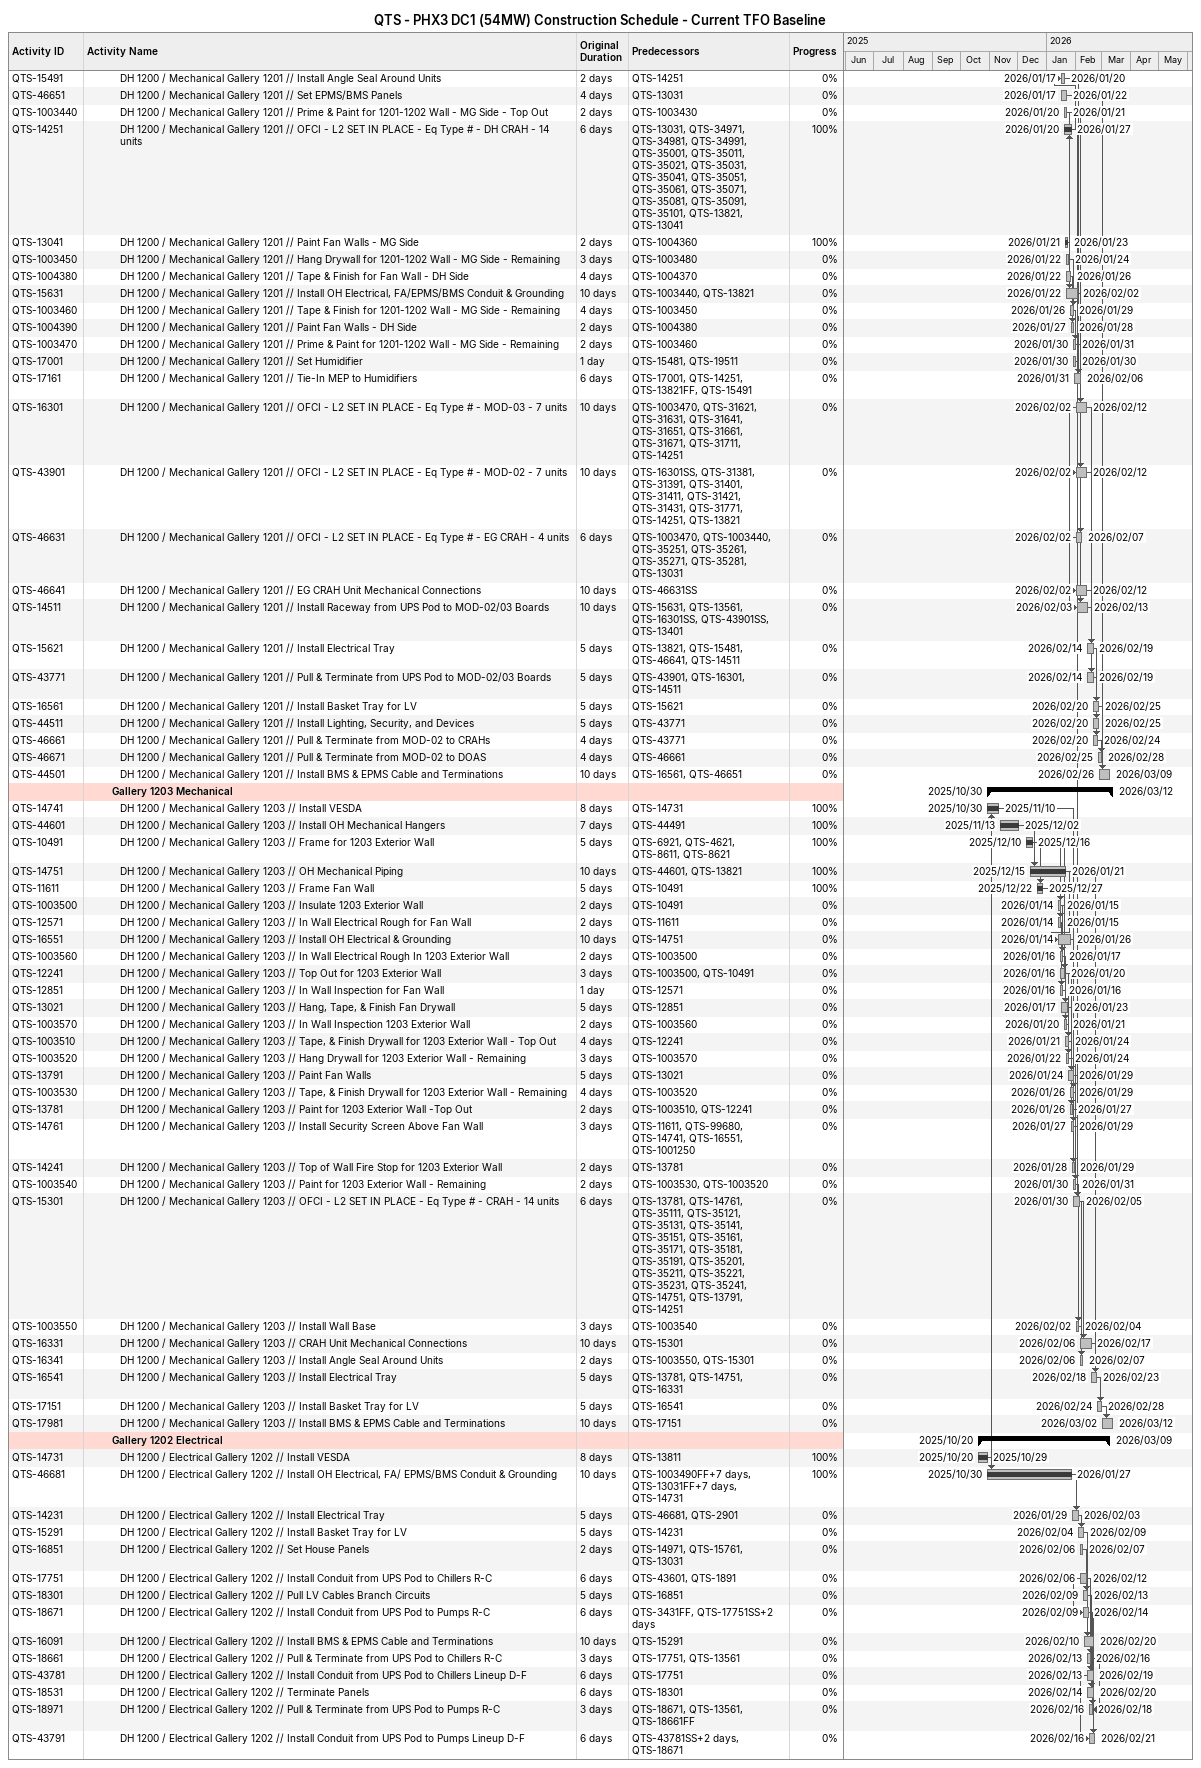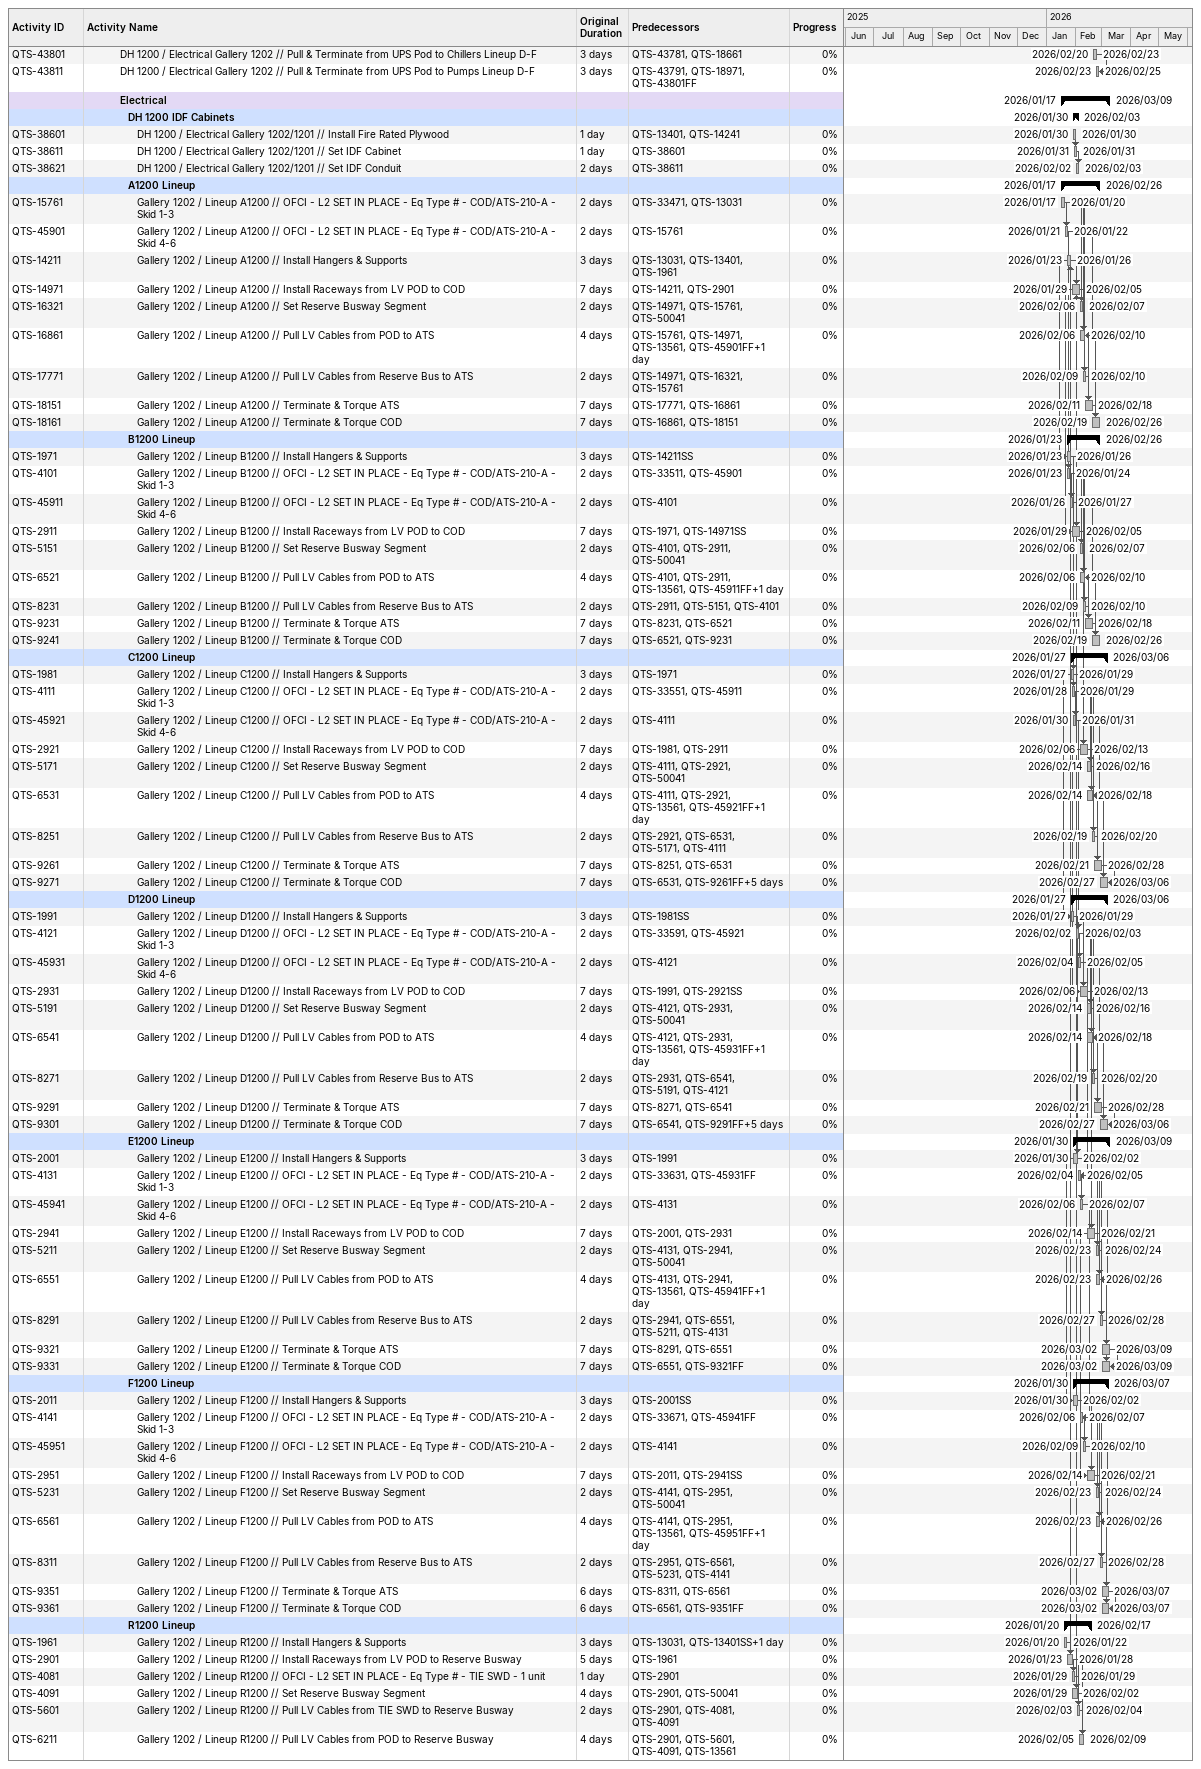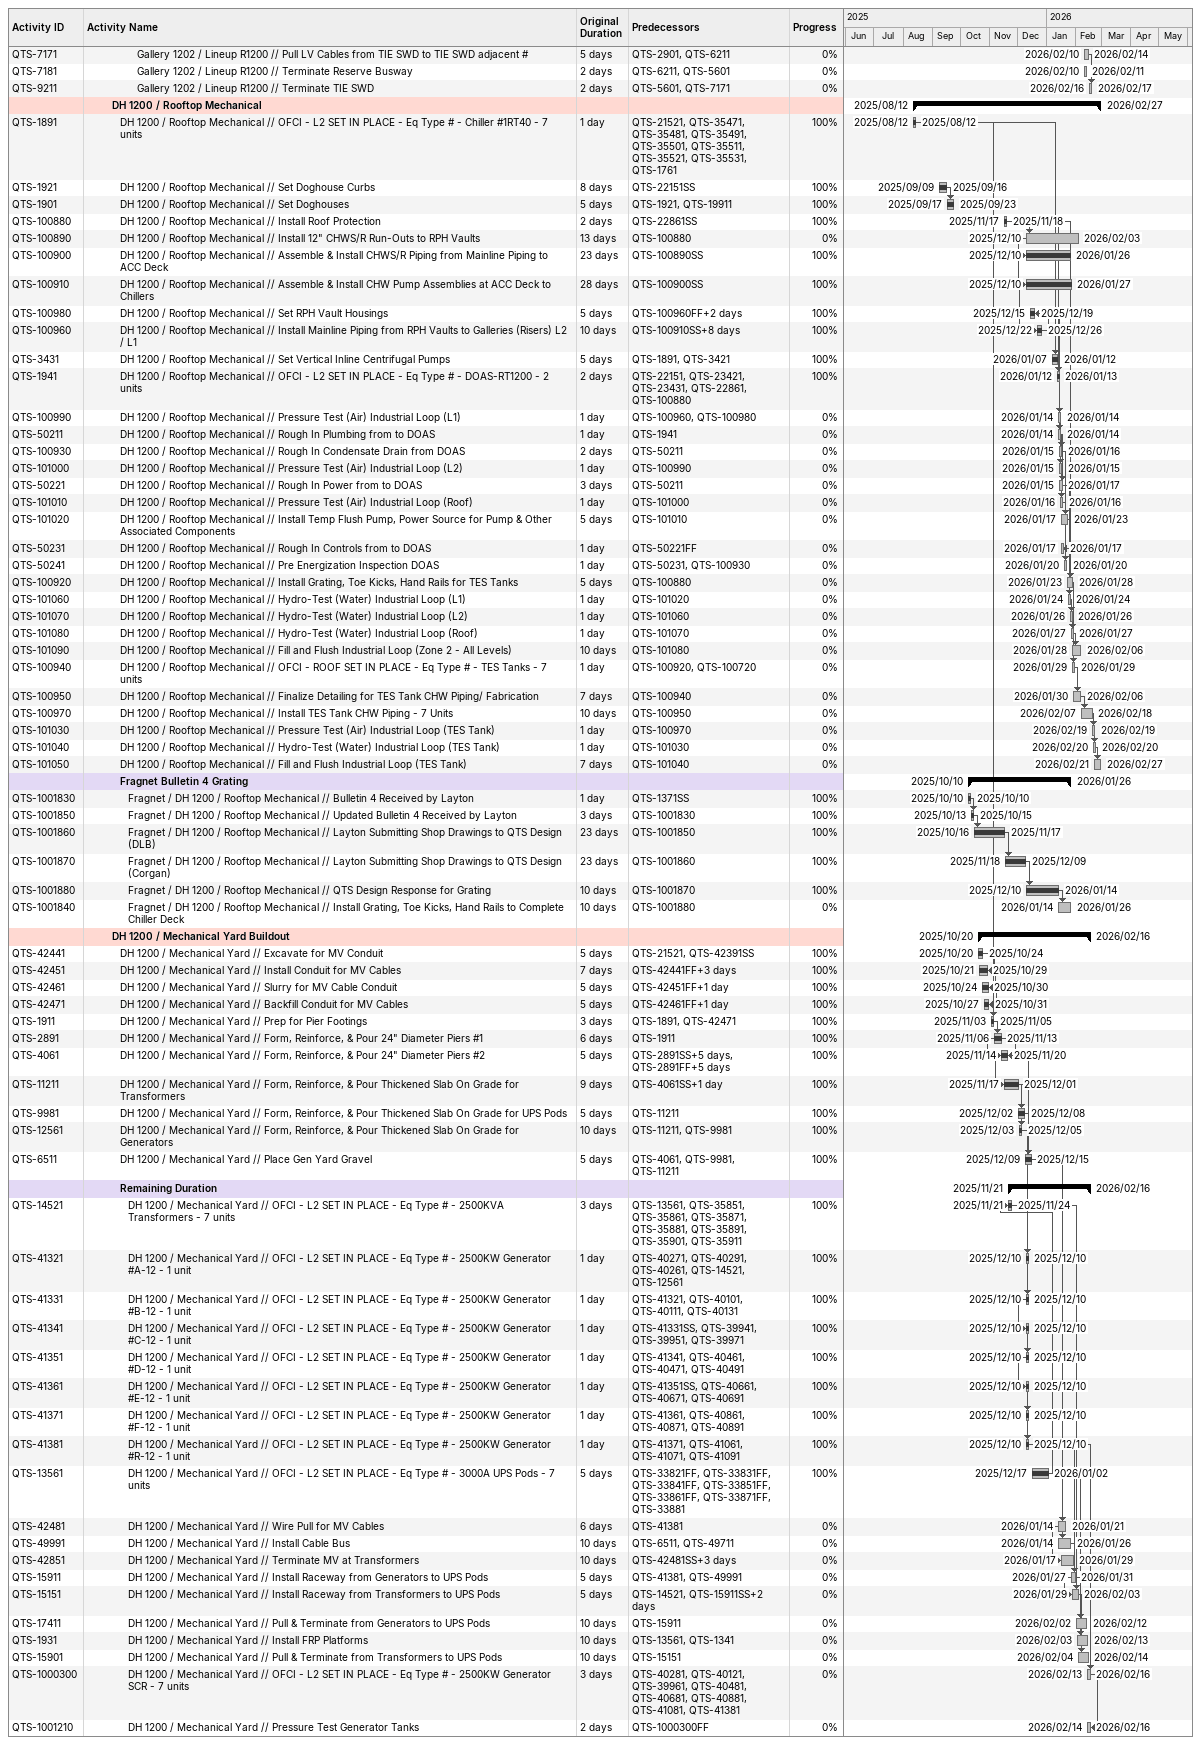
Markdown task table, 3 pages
QTS - PHX3 DC1 (54MW) Construction Schedule - Current TFO Baseline

| ID | Level | Task | Original duration | Start | Finish | Predecessors | % complete |
|---|---|---|---|---|---|---|---|
| QTS-15491 | 5 | DH 1200 / Mechanical Gallery 1201 // Install Angle Seal Around Units | 2d | 2026-01-17 | 2026-01-20 | QTS-14251 | 0 |
| QTS-46651 | 5 | DH 1200 / Mechanical Gallery 1201 // Set EPMS/BMS Panels | 4d | 2026-01-17 | 2026-01-22 | QTS-13031 | 0 |
| QTS-1003440 | 5 | DH 1200 / Mechanical Gallery 1201 // Prime & Paint for 1201-1202 Wall - MG Side - Top Out | 2d | 2026-01-20 | 2026-01-21 | QTS-1003430 | 0 |
| QTS-14251 | 5 | DH 1200 / Mechanical Gallery 1201 // OFCI - L2 SET IN PLACE - Eq Type # - DH CRAH - 14 units | 6d | 2026-01-20 | 2026-01-27 | QTS-13031, QTS-34971, QTS-34981, QTS-34991, QTS-35001, QTS-35011, QTS-35021, QTS-35031, QTS-35041, QTS-35051, QTS-35061, QTS-35071, QTS-35081, QTS-35091, QTS-35101, QTS-13821, QTS-13041 | 100 |
| QTS-13041 | 5 | DH 1200 / Mechanical Gallery 1201 // Paint Fan Walls - MG Side | 2d | 2026-01-21 | 2026-01-23 | QTS-1004360 | 100 |
| QTS-1003450 | 5 | DH 1200 / Mechanical Gallery 1201 // Hang Drywall for 1201-1202 Wall - MG Side - Remaining | 3d | 2026-01-22 | 2026-01-24 | QTS-1003480 | 0 |
| QTS-1004380 | 5 | DH 1200 / Mechanical Gallery 1201 // Tape & Finish for Fan Wall - DH Side | 4d | 2026-01-22 | 2026-01-26 | QTS-1004370 | 0 |
| QTS-15631 | 5 | DH 1200 / Mechanical Gallery 1201 // Install OH Electrical, FA/EPMS/BMS Conduit & Grounding | 10d | 2026-01-22 | 2026-02-02 | QTS-1003440, QTS-13821 | 0 |
| QTS-1003460 | 5 | DH 1200 / Mechanical Gallery 1201 // Tape & Finish for 1201-1202 Wall - MG Side - Remaining | 4d | 2026-01-26 | 2026-01-29 | QTS-1003450 | 0 |
| QTS-1004390 | 5 | DH 1200 / Mechanical Gallery 1201 // Paint Fan Walls - DH Side | 2d | 2026-01-27 | 2026-01-28 | QTS-1004380 | 0 |
| QTS-1003470 | 5 | DH 1200 / Mechanical Gallery 1201 // Prime & Paint for 1201-1202 Wall - MG Side - Remaining | 2d | 2026-01-30 | 2026-01-31 | QTS-1003460 | 0 |
| QTS-17001 | 5 | DH 1200 / Mechanical Gallery 1201 // Set Humidifier | 1d | 2026-01-30 | 2026-01-30 | QTS-15481, QTS-19511 | 0 |
| QTS-17161 | 5 | DH 1200 / Mechanical Gallery 1201 // Tie-In MEP to Humidifiers | 6d | 2026-01-31 | 2026-02-06 | QTS-17001, QTS-14251, QTS-13821FF, QTS-15491 | 0 |
| QTS-16301 | 5 | DH 1200 / Mechanical Gallery 1201 // OFCI - L2 SET IN PLACE - Eq Type # - MOD-03 - 7 units | 10d | 2026-02-02 | 2026-02-12 | QTS-1003470, QTS-31621, QTS-31631, QTS-31641, QTS-31651, QTS-31661, QTS-31671, QTS-31711, QTS-14251 | 0 |
| QTS-43901 | 5 | DH 1200 / Mechanical Gallery 1201 // OFCI - L2 SET IN PLACE - Eq Type # - MOD-02 - 7 units | 10d | 2026-02-02 | 2026-02-12 | QTS-16301SS, QTS-31381, QTS-31391, QTS-31401, QTS-31411, QTS-31421, QTS-31431, QTS-31771, QTS-14251, QTS-13821 | 0 |
| QTS-46631 | 5 | DH 1200 / Mechanical Gallery 1201 // OFCI - L2 SET IN PLACE - Eq Type # - EG CRAH - 4 units | 6d | 2026-02-02 | 2026-02-07 | QTS-1003470, QTS-1003440, QTS-35251, QTS-35261, QTS-35271, QTS-35281, QTS-13031 | 0 |
| QTS-46641 | 5 | DH 1200 / Mechanical Gallery 1201 // EG CRAH Unit Mechanical Connections | 10d | 2026-02-02 | 2026-02-12 | QTS-46631SS | 0 |
| QTS-14511 | 5 | DH 1200 / Mechanical Gallery 1201 // Install Raceway from UPS Pod to MOD-02/03 Boards | 10d | 2026-02-03 | 2026-02-13 | QTS-15631, QTS-13561, QTS-16301SS, QTS-43901SS, QTS-13401 | 0 |
| QTS-15621 | 5 | DH 1200 / Mechanical Gallery 1201 // Install Electrical Tray | 5d | 2026-02-14 | 2026-02-19 | QTS-13821, QTS-15481, QTS-46641, QTS-14511 | 0 |
| QTS-43771 | 5 | DH 1200 / Mechanical Gallery 1201 // Pull & Terminate from UPS Pod to MOD-02/03 Boards | 5d | 2026-02-14 | 2026-02-19 | QTS-43901, QTS-16301, QTS-14511 | 0 |
| QTS-16561 | 5 | DH 1200 / Mechanical Gallery 1201 // Install Basket Tray for LV | 5d | 2026-02-20 | 2026-02-25 | QTS-15621 | 0 |
| QTS-44511 | 5 | DH 1200 / Mechanical Gallery 1201 // Install Lighting, Security, and Devices | 5d | 2026-02-20 | 2026-02-25 | QTS-43771 | 0 |
| QTS-46661 | 5 | DH 1200 / Mechanical Gallery 1201 // Pull & Terminate from MOD-02 to CRAHs | 4d | 2026-02-20 | 2026-02-24 | QTS-43771 | 0 |
| QTS-46671 | 5 | DH 1200 / Mechanical Gallery 1201 // Pull & Terminate from MOD-02 to DOAS | 4d | 2026-02-25 | 2026-02-28 | QTS-46661 | 0 |
| QTS-44501 | 5 | DH 1200 / Mechanical Gallery 1201 // Install BMS & EPMS Cable and Terminations | 10d | 2026-02-26 | 2026-03-09 | QTS-16561, QTS-46651 | 0 |
|  | 4 | **Gallery 1203 Mechanical** |  | 2025-10-30 | 2026-03-12 |  |  |
| QTS-14741 | 5 | DH 1200 / Mechanical Gallery 1203 // Install VESDA | 8d | 2025-10-30 | 2025-11-10 | QTS-14731 | 100 |
| QTS-44601 | 5 | DH 1200 / Mechanical Gallery 1203 // Install OH Mechanical Hangers | 7d | 2025-11-13 | 2025-12-02 | QTS-44491 | 100 |
| QTS-10491 | 5 | DH 1200 / Mechanical Gallery 1203 // Frame for 1203 Exterior Wall | 5d | 2025-12-10 | 2025-12-16 | QTS-6921, QTS-4621, QTS-8611, QTS-8621 | 100 |
| QTS-14751 | 5 | DH 1200 / Mechanical Gallery 1203 // OH Mechanical Piping | 10d | 2025-12-15 | 2026-01-21 | QTS-44601, QTS-13821 | 100 |
| QTS-11611 | 5 | DH 1200 / Mechanical Gallery 1203 // Frame Fan Wall | 5d | 2025-12-22 | 2025-12-27 | QTS-10491 | 100 |
| QTS-1003500 | 5 | DH 1200 / Mechanical Gallery 1203 // Insulate 1203 Exterior Wall | 2d | 2026-01-14 | 2026-01-15 | QTS-10491 | 0 |
| QTS-12571 | 5 | DH 1200 / Mechanical Gallery 1203 // In Wall Electrical Rough for Fan Wall | 2d | 2026-01-14 | 2026-01-15 | QTS-11611 | 0 |
| QTS-16551 | 5 | DH 1200 / Mechanical Gallery 1203 // Install OH Electrical & Grounding | 10d | 2026-01-14 | 2026-01-26 | QTS-14751 | 0 |
| QTS-1003560 | 5 | DH 1200 / Mechanical Gallery 1203 // In Wall Electrical Rough In 1203 Exterior Wall | 2d | 2026-01-16 | 2026-01-17 | QTS-1003500 | 0 |
| QTS-12241 | 5 | DH 1200 / Mechanical Gallery 1203 // Top Out for 1203 Exterior Wall | 3d | 2026-01-16 | 2026-01-20 | QTS-1003500, QTS-10491 | 0 |
| QTS-12851 | 5 | DH 1200 / Mechanical Gallery 1203 // In Wall Inspection for Fan Wall | 1d | 2026-01-16 | 2026-01-16 | QTS-12571 | 0 |
| QTS-13021 | 5 | DH 1200 / Mechanical Gallery 1203 // Hang, Tape, & Finish Fan Drywall | 5d | 2026-01-17 | 2026-01-23 | QTS-12851 | 0 |
| QTS-1003570 | 5 | DH 1200 / Mechanical Gallery 1203 // In Wall Inspection 1203 Exterior Wall | 2d | 2026-01-20 | 2026-01-21 | QTS-1003560 | 0 |
| QTS-1003510 | 5 | DH 1200 / Mechanical Gallery 1203 // Tape, & Finish Drywall for 1203 Exterior Wall - Top Out | 4d | 2026-01-21 | 2026-01-24 | QTS-12241 | 0 |
| QTS-1003520 | 5 | DH 1200 / Mechanical Gallery 1203 // Hang Drywall for 1203 Exterior Wall - Remaining | 3d | 2026-01-22 | 2026-01-24 | QTS-1003570 | 0 |
| QTS-13791 | 5 | DH 1200 / Mechanical Gallery 1203 // Paint Fan Walls | 5d | 2026-01-24 | 2026-01-29 | QTS-13021 | 0 |
| QTS-1003530 | 5 | DH 1200 / Mechanical Gallery 1203 // Tape, & Finish Drywall for 1203 Exterior Wall - Remaining | 4d | 2026-01-26 | 2026-01-29 | QTS-1003520 | 0 |
| QTS-13781 | 5 | DH 1200 / Mechanical Gallery 1203 // Paint for 1203 Exterior Wall -Top Out | 2d | 2026-01-26 | 2026-01-27 | QTS-1003510, QTS-12241 | 0 |
| QTS-14761 | 5 | DH 1200 / Mechanical Gallery 1203 // Install Security Screen Above Fan Wall | 3d | 2026-01-27 | 2026-01-29 | QTS-11611, QTS-99680, QTS-14741, QTS-16551, QTS-1001250 | 0 |
| QTS-14241 | 5 | DH 1200 / Mechanical Gallery 1203 // Top of Wall Fire Stop for 1203 Exterior Wall | 2d | 2026-01-28 | 2026-01-29 | QTS-13781 | 0 |
| QTS-1003540 | 5 | DH 1200 / Mechanical Gallery 1203 // Paint for 1203 Exterior Wall - Remaining | 2d | 2026-01-30 | 2026-01-31 | QTS-1003530, QTS-1003520 | 0 |
| QTS-15301 | 5 | DH 1200 / Mechanical Gallery 1203 // OFCI - L2 SET IN PLACE - Eq Type # - CRAH - 14 units | 6d | 2026-01-30 | 2026-02-05 | QTS-13781, QTS-14761, QTS-35111, QTS-35121, QTS-35131, QTS-35141, QTS-35151, QTS-35161, QTS-35171, QTS-35181, QTS-35191, QTS-35201, QTS-35211, QTS-35221, QTS-35231, QTS-35241, QTS-14751, QTS-13791, QTS-14251 | 0 |
| QTS-1003550 | 5 | DH 1200 / Mechanical Gallery 1203 // Install Wall Base | 3d | 2026-02-02 | 2026-02-04 | QTS-1003540 | 0 |
| QTS-16331 | 5 | DH 1200 / Mechanical Gallery 1203 // CRAH Unit Mechanical Connections | 10d | 2026-02-06 | 2026-02-17 | QTS-15301 | 0 |
| QTS-16341 | 5 | DH 1200 / Mechanical Gallery 1203 // Install Angle Seal Around Units | 2d | 2026-02-06 | 2026-02-07 | QTS-1003550, QTS-15301 | 0 |
| QTS-16541 | 5 | DH 1200 / Mechanical Gallery 1203 // Install Electrical Tray | 5d | 2026-02-18 | 2026-02-23 | QTS-13781, QTS-14751, QTS-16331 | 0 |
| QTS-17151 | 5 | DH 1200 / Mechanical Gallery 1203 // Install Basket Tray for LV | 5d | 2026-02-24 | 2026-02-28 | QTS-16541 | 0 |
| QTS-17981 | 5 | DH 1200 / Mechanical Gallery 1203 // Install BMS & EPMS Cable and Terminations | 10d | 2026-03-02 | 2026-03-12 | QTS-17151 | 0 |
|  | 4 | **Gallery 1202 Electrical** |  | 2025-10-20 | 2026-03-09 |  |  |
| QTS-14731 | 5 | DH 1200 / Electrical Gallery 1202 // Install VESDA | 8d | 2025-10-20 | 2025-10-29 | QTS-13811 | 100 |
| QTS-46681 | 5 | DH 1200 / Electrical Gallery 1202 // Install OH Electrical, FA/ EPMS/BMS Conduit & Grounding | 10d | 2025-10-30 | 2026-01-27 | QTS-1003490FF+7d, QTS-13031FF+7d, QTS-14731 | 100 |
| QTS-14231 | 5 | DH 1200 / Electrical Gallery 1202 // Install Electrical Tray | 5d | 2026-01-29 | 2026-02-03 | QTS-46681, QTS-2901 | 0 |
| QTS-15291 | 5 | DH 1200 / Electrical Gallery 1202 // Install Basket Tray for LV | 5d | 2026-02-04 | 2026-02-09 | QTS-14231 | 0 |
| QTS-16851 | 5 | DH 1200 / Electrical Gallery 1202 // Set House Panels | 2d | 2026-02-06 | 2026-02-07 | QTS-14971, QTS-15761, QTS-13031 | 0 |
| QTS-17751 | 5 | DH 1200 / Electrical Gallery 1202 // Install Conduit from UPS Pod to Chillers R-C | 6d | 2026-02-06 | 2026-02-12 | QTS-43601, QTS-1891 | 0 |
| QTS-18301 | 5 | DH 1200 / Electrical Gallery 1202 // Pull LV Cables Branch Circuits | 5d | 2026-02-09 | 2026-02-13 | QTS-16851 | 0 |
| QTS-18671 | 5 | DH 1200 / Electrical Gallery 1202 // Install Conduit from UPS Pod to Pumps R-C | 6d | 2026-02-09 | 2026-02-14 | QTS-3431FF, QTS-17751SS+2d | 0 |
| QTS-16091 | 5 | DH 1200 / Electrical Gallery 1202 // Install BMS & EPMS Cable and Terminations | 10d | 2026-02-10 | 2026-02-20 | QTS-15291 | 0 |
| QTS-18661 | 5 | DH 1200 / Electrical Gallery 1202 // Pull & Terminate from UPS Pod to Chillers R-C | 3d | 2026-02-13 | 2026-02-16 | QTS-17751, QTS-13561 | 0 |
| QTS-43781 | 5 | DH 1200 / Electrical Gallery 1202 // Install Conduit from UPS Pod to Chillers Lineup D-F | 6d | 2026-02-13 | 2026-02-19 | QTS-17751 | 0 |
| QTS-18531 | 5 | DH 1200 / Electrical Gallery 1202 // Terminate Panels | 6d | 2026-02-14 | 2026-02-20 | QTS-18301 | 0 |
| QTS-18971 | 5 | DH 1200 / Electrical Gallery 1202 // Pull & Terminate from UPS Pod to Pumps R-C | 3d | 2026-02-16 | 2026-02-18 | QTS-18671, QTS-13561, QTS-18661FF | 0 |
| QTS-43791 | 5 | DH 1200 / Electrical Gallery 1202 // Install Conduit from UPS Pod to Pumps Lineup D-F | 6d | 2026-02-16 | 2026-02-21 | QTS-43781SS+2d, QTS-18671 | 0 |
| QTS-43801 | 5 | DH 1200 / Electrical Gallery 1202 // Pull & Terminate from UPS Pod to Chillers Lineup D-F | 3d | 2026-02-20 | 2026-02-23 | QTS-43781, QTS-18661 | 0 |
| QTS-43811 | 5 | DH 1200 / Electrical Gallery 1202 // Pull & Terminate from UPS Pod to Pumps Lineup D-F | 3d | 2026-02-23 | 2026-02-25 | QTS-43791, QTS-18971, QTS-43801FF | 0 |
|  | 5 | **Electrical** |  | 2026-01-17 | 2026-03-09 |  |  |
|  | 6 | **DH 1200 IDF Cabinets** |  | 2026-01-30 | 2026-02-03 |  |  |
| QTS-38601 | 7 | DH 1200 / Electrical Gallery 1202/1201 // Install Fire Rated Plywood | 1d | 2026-01-30 | 2026-01-30 | QTS-13401, QTS-14241 | 0 |
| QTS-38611 | 7 | DH 1200 / Electrical Gallery 1202/1201 // Set IDF Cabinet | 1d | 2026-01-31 | 2026-01-31 | QTS-38601 | 0 |
| QTS-38621 | 7 | DH 1200 / Electrical Gallery 1202/1201 // Set IDF Conduit | 2d | 2026-02-02 | 2026-02-03 | QTS-38611 | 0 |
|  | 6 | **A1200 Lineup** |  | 2026-01-17 | 2026-02-26 |  |  |
| QTS-15761 | 7 | Gallery 1202 / Lineup A1200 // OFCI - L2 SET IN PLACE - Eq Type # - COD/ATS-210-A - Skid 1-3 | 2d | 2026-01-17 | 2026-01-20 | QTS-33471, QTS-13031 | 0 |
| QTS-45901 | 7 | Gallery 1202 / Lineup A1200 // OFCI - L2 SET IN PLACE - Eq Type # - COD/ATS-210-A - Skid 4-6 | 2d | 2026-01-21 | 2026-01-22 | QTS-15761 | 0 |
| QTS-14211 | 7 | Gallery 1202 / Lineup A1200 // Install Hangers & Supports | 3d | 2026-01-23 | 2026-01-26 | QTS-13031, QTS-13401, QTS-1961 | 0 |
| QTS-14971 | 7 | Gallery 1202 / Lineup A1200 // Install Raceways from LV POD to COD | 7d | 2026-01-29 | 2026-02-05 | QTS-14211, QTS-2901 | 0 |
| QTS-16321 | 7 | Gallery 1202 / Lineup A1200 // Set Reserve Busway Segment | 2d | 2026-02-06 | 2026-02-07 | QTS-14971, QTS-15761, QTS-50041 | 0 |
| QTS-16861 | 7 | Gallery 1202 / Lineup A1200 // Pull LV Cables from POD to ATS | 4d | 2026-02-06 | 2026-02-10 | QTS-15761, QTS-14971, QTS-13561, QTS-45901FF+1d | 0 |
| QTS-17771 | 7 | Gallery 1202 / Lineup A1200 // Pull LV Cables from Reserve Bus to ATS | 2d | 2026-02-09 | 2026-02-10 | QTS-14971, QTS-16321, QTS-15761 | 0 |
| QTS-18151 | 7 | Gallery 1202 / Lineup A1200 // Terminate & Torque ATS | 7d | 2026-02-11 | 2026-02-18 | QTS-17771, QTS-16861 | 0 |
| QTS-18161 | 7 | Gallery 1202 / Lineup A1200 // Terminate & Torque COD | 7d | 2026-02-19 | 2026-02-26 | QTS-16861, QTS-18151 | 0 |
|  | 6 | **B1200 Lineup** |  | 2026-01-23 | 2026-02-26 |  |  |
| QTS-1971 | 7 | Gallery 1202 / Lineup B1200 // Install Hangers & Supports | 3d | 2026-01-23 | 2026-01-26 | QTS-14211SS | 0 |
| QTS-4101 | 7 | Gallery 1202 / Lineup B1200 // OFCI - L2 SET IN PLACE - Eq Type # - COD/ATS-210-A - Skid 1-3 | 2d | 2026-01-23 | 2026-01-24 | QTS-33511, QTS-45901 | 0 |
| QTS-45911 | 7 | Gallery 1202 / Lineup B1200 // OFCI - L2 SET IN PLACE - Eq Type # - COD/ATS-210-A - Skid 4-6 | 2d | 2026-01-26 | 2026-01-27 | QTS-4101 | 0 |
| QTS-2911 | 7 | Gallery 1202 / Lineup B1200 // Install Raceways from LV POD to COD | 7d | 2026-01-29 | 2026-02-05 | QTS-1971, QTS-14971SS | 0 |
| QTS-5151 | 7 | Gallery 1202 / Lineup B1200 // Set Reserve Busway Segment | 2d | 2026-02-06 | 2026-02-07 | QTS-4101, QTS-2911, QTS-50041 | 0 |
| QTS-6521 | 7 | Gallery 1202 / Lineup B1200 // Pull LV Cables from POD to ATS | 4d | 2026-02-06 | 2026-02-10 | QTS-4101, QTS-2911, QTS-13561, QTS-45911FF+1d | 0 |
| QTS-8231 | 7 | Gallery 1202 / Lineup B1200 // Pull LV Cables from Reserve Bus to ATS | 2d | 2026-02-09 | 2026-02-10 | QTS-2911, QTS-5151, QTS-4101 | 0 |
| QTS-9231 | 7 | Gallery 1202 / Lineup B1200 // Terminate & Torque ATS | 7d | 2026-02-11 | 2026-02-18 | QTS-8231, QTS-6521 | 0 |
| QTS-9241 | 7 | Gallery 1202 / Lineup B1200 // Terminate & Torque COD | 7d | 2026-02-19 | 2026-02-26 | QTS-6521, QTS-9231 | 0 |
|  | 6 | **C1200 Lineup** |  | 2026-01-27 | 2026-03-06 |  |  |
| QTS-1981 | 7 | Gallery 1202 / Lineup C1200 // Install Hangers & Supports | 3d | 2026-01-27 | 2026-01-29 | QTS-1971 | 0 |
| QTS-4111 | 7 | Gallery 1202 / Lineup C1200 // OFCI - L2 SET IN PLACE - Eq Type # - COD/ATS-210-A - Skid 1-3 | 2d | 2026-01-28 | 2026-01-29 | QTS-33551, QTS-45911 | 0 |
| QTS-45921 | 7 | Gallery 1202 / Lineup C1200 // OFCI - L2 SET IN PLACE - Eq Type # - COD/ATS-210-A - Skid 4-6 | 2d | 2026-01-30 | 2026-01-31 | QTS-4111 | 0 |
| QTS-2921 | 7 | Gallery 1202 / Lineup C1200 // Install Raceways from LV POD to COD | 7d | 2026-02-06 | 2026-02-13 | QTS-1981, QTS-2911 | 0 |
| QTS-5171 | 7 | Gallery 1202 / Lineup C1200 // Set Reserve Busway Segment | 2d | 2026-02-14 | 2026-02-16 | QTS-4111, QTS-2921, QTS-50041 | 0 |
| QTS-6531 | 7 | Gallery 1202 / Lineup C1200 // Pull LV Cables from POD to ATS | 4d | 2026-02-14 | 2026-02-18 | QTS-4111, QTS-2921, QTS-13561, QTS-45921FF+1d | 0 |
| QTS-8251 | 7 | Gallery 1202 / Lineup C1200 // Pull LV Cables from Reserve Bus to ATS | 2d | 2026-02-19 | 2026-02-20 | QTS-2921, QTS-6531, QTS-5171, QTS-4111 | 0 |
| QTS-9261 | 7 | Gallery 1202 / Lineup C1200 // Terminate & Torque ATS | 7d | 2026-02-21 | 2026-02-28 | QTS-8251, QTS-6531 | 0 |
| QTS-9271 | 7 | Gallery 1202 / Lineup C1200 // Terminate & Torque COD | 7d | 2026-02-27 | 2026-03-06 | QTS-6531, QTS-9261FF+5d | 0 |
|  | 6 | **D1200 Lineup** |  | 2026-01-27 | 2026-03-06 |  |  |
| QTS-1991 | 7 | Gallery 1202 / Lineup D1200 // Install Hangers & Supports | 3d | 2026-01-27 | 2026-01-29 | QTS-1981SS | 0 |
| QTS-4121 | 7 | Gallery 1202 / Lineup D1200 // OFCI - L2 SET IN PLACE - Eq Type # - COD/ATS-210-A - Skid 1-3 | 2d | 2026-02-02 | 2026-02-03 | QTS-33591, QTS-45921 | 0 |
| QTS-45931 | 7 | Gallery 1202 / Lineup D1200 // OFCI - L2 SET IN PLACE - Eq Type # - COD/ATS-210-A - Skid 4-6 | 2d | 2026-02-04 | 2026-02-05 | QTS-4121 | 0 |
| QTS-2931 | 7 | Gallery 1202 / Lineup D1200 // Install Raceways from LV POD to COD | 7d | 2026-02-06 | 2026-02-13 | QTS-1991, QTS-2921SS | 0 |
| QTS-5191 | 7 | Gallery 1202 / Lineup D1200 // Set Reserve Busway Segment | 2d | 2026-02-14 | 2026-02-16 | QTS-4121, QTS-2931, QTS-50041 | 0 |
| QTS-6541 | 7 | Gallery 1202 / Lineup D1200 // Pull LV Cables from POD to ATS | 4d | 2026-02-14 | 2026-02-18 | QTS-4121, QTS-2931, QTS-13561, QTS-45931FF+1d | 0 |
| QTS-8271 | 7 | Gallery 1202 / Lineup D1200 // Pull LV Cables from Reserve Bus to ATS | 2d | 2026-02-19 | 2026-02-20 | QTS-2931, QTS-6541, QTS-5191, QTS-4121 | 0 |
| QTS-9291 | 7 | Gallery 1202 / Lineup D1200 // Terminate & Torque ATS | 7d | 2026-02-21 | 2026-02-28 | QTS-8271, QTS-6541 | 0 |
| QTS-9301 | 7 | Gallery 1202 / Lineup D1200 // Terminate & Torque COD | 7d | 2026-02-27 | 2026-03-06 | QTS-6541, QTS-9291FF+5d | 0 |
|  | 6 | **E1200 Lineup** |  | 2026-01-30 | 2026-03-09 |  |  |
| QTS-2001 | 7 | Gallery 1202 / Lineup E1200 // Install Hangers & Supports | 3d | 2026-01-30 | 2026-02-02 | QTS-1991 | 0 |
| QTS-4131 | 7 | Gallery 1202 / Lineup E1200 // OFCI - L2 SET IN PLACE - Eq Type # - COD/ATS-210-A - Skid 1-3 | 2d | 2026-02-04 | 2026-02-05 | QTS-33631, QTS-45931FF | 0 |
| QTS-45941 | 7 | Gallery 1202 / Lineup E1200 // OFCI - L2 SET IN PLACE - Eq Type # - COD/ATS-210-A - Skid 4-6 | 2d | 2026-02-06 | 2026-02-07 | QTS-4131 | 0 |
| QTS-2941 | 7 | Gallery 1202 / Lineup E1200 // Install Raceways from LV POD to COD | 7d | 2026-02-14 | 2026-02-21 | QTS-2001, QTS-2931 | 0 |
| QTS-5211 | 7 | Gallery 1202 / Lineup E1200 // Set Reserve Busway Segment | 2d | 2026-02-23 | 2026-02-24 | QTS-4131, QTS-2941, QTS-50041 | 0 |
| QTS-6551 | 7 | Gallery 1202 / Lineup E1200 // Pull LV Cables from POD to ATS | 4d | 2026-02-23 | 2026-02-26 | QTS-4131, QTS-2941, QTS-13561, QTS-45941FF+1d | 0 |
| QTS-8291 | 7 | Gallery 1202 / Lineup E1200 // Pull LV Cables from Reserve Bus to ATS | 2d | 2026-02-27 | 2026-02-28 | QTS-2941, QTS-6551, QTS-5211, QTS-4131 | 0 |
| QTS-9321 | 7 | Gallery 1202 / Lineup E1200 // Terminate & Torque ATS | 7d | 2026-03-02 | 2026-03-09 | QTS-8291, QTS-6551 | 0 |
| QTS-9331 | 7 | Gallery 1202 / Lineup E1200 // Terminate & Torque COD | 7d | 2026-03-02 | 2026-03-09 | QTS-6551, QTS-9321FF | 0 |
|  | 6 | **F1200 Lineup** |  | 2026-01-30 | 2026-03-07 |  |  |
| QTS-2011 | 7 | Gallery 1202 / Lineup F1200 // Install Hangers & Supports | 3d | 2026-01-30 | 2026-02-02 | QTS-2001SS | 0 |
| QTS-4141 | 7 | Gallery 1202 / Lineup F1200 // OFCI - L2 SET IN PLACE - Eq Type # - COD/ATS-210-A - Skid 1-3 | 2d | 2026-02-06 | 2026-02-07 | QTS-33671, QTS-45941FF | 0 |
| QTS-45951 | 7 | Gallery 1202 / Lineup F1200 // OFCI - L2 SET IN PLACE - Eq Type # - COD/ATS-210-A - Skid 4-6 | 2d | 2026-02-09 | 2026-02-10 | QTS-4141 | 0 |
| QTS-2951 | 7 | Gallery 1202 / Lineup F1200 // Install Raceways from LV POD to COD | 7d | 2026-02-14 | 2026-02-21 | QTS-2011, QTS-2941SS | 0 |
| QTS-5231 | 7 | Gallery 1202 / Lineup F1200 // Set Reserve Busway Segment | 2d | 2026-02-23 | 2026-02-24 | QTS-4141, QTS-2951, QTS-50041 | 0 |
| QTS-6561 | 7 | Gallery 1202 / Lineup F1200 // Pull LV Cables from POD to ATS | 4d | 2026-02-23 | 2026-02-26 | QTS-4141, QTS-2951, QTS-13561, QTS-45951FF+1d | 0 |
| QTS-8311 | 7 | Gallery 1202 / Lineup F1200 // Pull LV Cables from Reserve Bus to ATS | 2d | 2026-02-27 | 2026-02-28 | QTS-2951, QTS-6561, QTS-5231, QTS-4141 | 0 |
| QTS-9351 | 7 | Gallery 1202 / Lineup F1200 // Terminate & Torque ATS | 6d | 2026-03-02 | 2026-03-07 | QTS-8311, QTS-6561 | 0 |
| QTS-9361 | 7 | Gallery 1202 / Lineup F1200 // Terminate & Torque COD | 6d | 2026-03-02 | 2026-03-07 | QTS-6561, QTS-9351FF | 0 |
|  | 6 | **R1200 Lineup** |  | 2026-01-20 | 2026-02-17 |  |  |
| QTS-1961 | 7 | Gallery 1202 / Lineup R1200 // Install Hangers & Supports | 3d | 2026-01-20 | 2026-01-22 | QTS-13031, QTS-13401SS+1d | 0 |
| QTS-2901 | 7 | Gallery 1202 / Lineup R1200 // Install Raceways from LV POD to Reserve Busway | 5d | 2026-01-23 | 2026-01-28 | QTS-1961 | 0 |
| QTS-4081 | 7 | Gallery 1202 / Lineup R1200 // OFCI - L2 SET IN PLACE - Eq Type # - TIE SWD - 1 unit | 1d | 2026-01-29 | 2026-01-29 | QTS-2901 | 0 |
| QTS-4091 | 7 | Gallery 1202 / Lineup R1200 // Set Reserve Busway Segment | 4d | 2026-01-29 | 2026-02-02 | QTS-2901, QTS-50041 | 0 |
| QTS-5601 | 7 | Gallery 1202 / Lineup R1200 // Pull LV Cables from TIE SWD to Reserve Busway | 2d | 2026-02-03 | 2026-02-04 | QTS-2901, QTS-4081, QTS-4091 | 0 |
| QTS-6211 | 7 | Gallery 1202 / Lineup R1200 // Pull LV Cables from POD to Reserve Busway | 4d | 2026-02-05 | 2026-02-09 | QTS-2901, QTS-5601, QTS-4091, QTS-13561 | 0 |
| QTS-7171 | 7 | Gallery 1202 / Lineup R1200 // Pull LV Cables from TIE SWD to TIE SWD adjacent # | 5d | 2026-02-10 | 2026-02-14 | QTS-2901, QTS-6211 | 0 |
| QTS-7181 | 7 | Gallery 1202 / Lineup R1200 // Terminate Reserve Busway | 2d | 2026-02-10 | 2026-02-11 | QTS-6211, QTS-5601 | 0 |
| QTS-9211 | 7 | Gallery 1202 / Lineup R1200 // Terminate TIE SWD | 2d | 2026-02-16 | 2026-02-17 | QTS-5601, QTS-7171 | 0 |
|  | 4 | **DH 1200 / Rooftop Mechanical** |  | 2025-08-12 | 2026-02-27 |  |  |
| QTS-1891 | 5 | DH 1200 / Rooftop Mechanical // OFCI - L2 SET IN PLACE - Eq Type # - Chiller #1RT40 - 7 units | 1d | 2025-08-12 | 2025-08-12 | QTS-21521, QTS-35471, QTS-35481, QTS-35491, QTS-35501, QTS-35511, QTS-35521, QTS-35531, QTS-1761 | 100 |
| QTS-1921 | 5 | DH 1200 / Rooftop Mechanical // Set Doghouse Curbs | 8d | 2025-09-09 | 2025-09-16 | QTS-22151SS | 100 |
| QTS-1901 | 5 | DH 1200 / Rooftop Mechanical // Set Doghouses | 5d | 2025-09-17 | 2025-09-23 | QTS-1921, QTS-19911 | 100 |
| QTS-100880 | 5 | DH 1200 / Rooftop Mechanical // Install Roof Protection | 2d | 2025-11-17 | 2025-11-18 | QTS-22861SS | 100 |
| QTS-100890 | 5 | DH 1200 / Rooftop Mechanical // Install 12" CHWS/R Run-Outs to RPH Vaults | 13d | 2025-12-10 | 2026-02-03 | QTS-100880 | 0 |
| QTS-100900 | 5 | DH 1200 / Rooftop Mechanical // Assemble & Install CHWS/R Piping from Mainline Piping to ACC Deck | 23d | 2025-12-10 | 2026-01-26 | QTS-100890SS | 100 |
| QTS-100910 | 5 | DH 1200 / Rooftop Mechanical // Assemble & Install CHW Pump Assemblies at ACC Deck to Chillers | 28d | 2025-12-10 | 2026-01-27 | QTS-100900SS | 100 |
| QTS-100980 | 5 | DH 1200 / Rooftop Mechanical // Set RPH Vault Housings | 5d | 2025-12-15 | 2025-12-19 | QTS-100960FF+2d | 100 |
| QTS-100960 | 5 | DH 1200 / Rooftop Mechanical // Install Mainline Piping from RPH Vaults to Galleries (Risers) L2 / L1 | 10d | 2025-12-22 | 2025-12-26 | QTS-100910SS+8d | 100 |
| QTS-3431 | 5 | DH 1200 / Rooftop Mechanical // Set Vertical Inline Centrifugal Pumps | 5d | 2026-01-07 | 2026-01-12 | QTS-1891, QTS-3421 | 100 |
| QTS-1941 | 5 | DH 1200 / Rooftop Mechanical // OFCI - L2 SET IN PLACE - Eq Type # - DOAS-RT1200 - 2 units | 2d | 2026-01-12 | 2026-01-13 | QTS-22151, QTS-23421, QTS-23431, QTS-22861, QTS-100880 | 100 |
| QTS-100990 | 5 | DH 1200 / Rooftop Mechanical // Pressure Test (Air) Industrial Loop (L1) | 1d | 2026-01-14 | 2026-01-14 | QTS-100960, QTS-100980 | 0 |
| QTS-50211 | 5 | DH 1200 / Rooftop Mechanical // Rough In Plumbing from to DOAS | 1d | 2026-01-14 | 2026-01-14 | QTS-1941 | 0 |
| QTS-100930 | 5 | DH 1200 / Rooftop Mechanical // Rough In Condensate Drain from DOAS | 2d | 2026-01-15 | 2026-01-16 | QTS-50211 | 0 |
| QTS-101000 | 5 | DH 1200 / Rooftop Mechanical // Pressure Test (Air) Industrial Loop (L2) | 1d | 2026-01-15 | 2026-01-15 | QTS-100990 | 0 |
| QTS-50221 | 5 | DH 1200 / Rooftop Mechanical // Rough In Power from to DOAS | 3d | 2026-01-15 | 2026-01-17 | QTS-50211 | 0 |
| QTS-101010 | 5 | DH 1200 / Rooftop Mechanical // Pressure Test (Air) Industrial Loop (Roof) | 1d | 2026-01-16 | 2026-01-16 | QTS-101000 | 0 |
| QTS-101020 | 5 | DH 1200 / Rooftop Mechanical // Install Temp Flush Pump, Power Source for Pump & Other Associated Components | 5d | 2026-01-17 | 2026-01-23 | QTS-101010 | 0 |
| QTS-50231 | 5 | DH 1200 / Rooftop Mechanical // Rough In Controls from to DOAS | 1d | 2026-01-17 | 2026-01-17 | QTS-50221FF | 0 |
| QTS-50241 | 5 | DH 1200 / Rooftop Mechanical // Pre Energization Inspection DOAS | 1d | 2026-01-20 | 2026-01-20 | QTS-50231, QTS-100930 | 0 |
| QTS-100920 | 5 | DH 1200 / Rooftop Mechanical // Install Grating, Toe Kicks, Hand Rails for TES Tanks | 5d | 2026-01-23 | 2026-01-28 | QTS-100880 | 0 |
| QTS-101060 | 5 | DH 1200 / Rooftop Mechanical // Hydro-Test (Water) Industrial Loop (L1) | 1d | 2026-01-24 | 2026-01-24 | QTS-101020 | 0 |
| QTS-101070 | 5 | DH 1200 / Rooftop Mechanical // Hydro-Test (Water) Industrial Loop (L2) | 1d | 2026-01-26 | 2026-01-26 | QTS-101060 | 0 |
| QTS-101080 | 5 | DH 1200 / Rooftop Mechanical // Hydro-Test (Water) Industrial Loop (Roof) | 1d | 2026-01-27 | 2026-01-27 | QTS-101070 | 0 |
| QTS-101090 | 5 | DH 1200 / Rooftop Mechanical // Fill and Flush Industrial Loop (Zone 2 - All Levels) | 10d | 2026-01-28 | 2026-02-06 | QTS-101080 | 0 |
| QTS-100940 | 5 | DH 1200 / Rooftop Mechanical // OFCI - ROOF SET IN PLACE - Eq Type # - TES Tanks - 7 units | 1d | 2026-01-29 | 2026-01-29 | QTS-100920, QTS-100720 | 0 |
| QTS-100950 | 5 | DH 1200 / Rooftop Mechanical // Finalize Detailing for TES Tank CHW Piping/ Fabrication | 7d | 2026-01-30 | 2026-02-06 | QTS-100940 | 0 |
| QTS-100970 | 5 | DH 1200 / Rooftop Mechanical // Install TES Tank CHW Piping - 7 Units | 10d | 2026-02-07 | 2026-02-18 | QTS-100950 | 0 |
| QTS-101030 | 5 | DH 1200 / Rooftop Mechanical // Pressure Test (Air) Industrial Loop (TES Tank) | 1d | 2026-02-19 | 2026-02-19 | QTS-100970 | 0 |
| QTS-101040 | 5 | DH 1200 / Rooftop Mechanical // Hydro-Test (Water) Industrial Loop (TES Tank) | 1d | 2026-02-20 | 2026-02-20 | QTS-101030 | 0 |
| QTS-101050 | 5 | DH 1200 / Rooftop Mechanical // Fill and Flush Industrial Loop (TES Tank) | 7d | 2026-02-21 | 2026-02-27 | QTS-101040 | 0 |
|  | 5 | **Fragnet Bulletin 4 Grating** |  | 2025-10-10 | 2026-01-26 |  |  |
| QTS-1001830 | 6 | Fragnet / DH 1200 / Rooftop Mechanical // Bulletin 4 Received by Layton | 1d | 2025-10-10 | 2025-10-10 | QTS-1371SS | 100 |
| QTS-1001850 | 6 | Fragnet / DH 1200 / Rooftop Mechanical // Updated Bulletin 4 Received by Layton | 3d | 2025-10-13 | 2025-10-15 | QTS-1001830 | 100 |
| QTS-1001860 | 6 | Fragnet / DH 1200 / Rooftop Mechanical // Layton Submitting Shop Drawings to QTS Design (DLB) | 23d | 2025-10-16 | 2025-11-17 | QTS-1001850 | 100 |
| QTS-1001870 | 6 | Fragnet / DH 1200 / Rooftop Mechanical // Layton Submitting Shop Drawings to QTS Design (Corgan) | 23d | 2025-11-18 | 2025-12-09 | QTS-1001860 | 100 |
| QTS-1001880 | 6 | Fragnet / DH 1200 / Rooftop Mechanical // QTS Design Response for Grating | 10d | 2025-12-10 | 2026-01-14 | QTS-1001870 | 100 |
| QTS-1001840 | 6 | Fragnet / DH 1200 / Rooftop Mechanical // Install Grating, Toe Kicks, Hand Rails to Complete Chiller Deck | 10d | 2026-01-14 | 2026-01-26 | QTS-1001880 | 0 |
|  | 4 | **DH 1200 / Mechanical Yard Buildout** |  | 2025-10-20 | 2026-02-16 |  |  |
| QTS-42441 | 5 | DH 1200 / Mechanical Yard // Excavate for MV Conduit | 5d | 2025-10-20 | 2025-10-24 | QTS-21521, QTS-42391SS | 100 |
| QTS-42451 | 5 | DH 1200 / Mechanical Yard // Install Conduit for MV Cables | 7d | 2025-10-21 | 2025-10-29 | QTS-42441FF+3d | 100 |
| QTS-42461 | 5 | DH 1200 / Mechanical Yard // Slurry for MV Cable Conduit | 5d | 2025-10-24 | 2025-10-30 | QTS-42451FF+1d | 100 |
| QTS-42471 | 5 | DH 1200 / Mechanical Yard // Backfill Conduit for MV Cables | 5d | 2025-10-27 | 2025-10-31 | QTS-42461FF+1d | 100 |
| QTS-1911 | 5 | DH 1200 / Mechanical Yard // Prep for Pier Footings | 3d | 2025-11-03 | 2025-11-05 | QTS-1891, QTS-42471 | 100 |
| QTS-2891 | 5 | DH 1200 / Mechanical Yard // Form, Reinforce, & Pour 24" Diameter Piers #1 | 6d | 2025-11-06 | 2025-11-13 | QTS-1911 | 100 |
| QTS-4061 | 5 | DH 1200 / Mechanical Yard // Form, Reinforce, & Pour 24" Diameter Piers #2 | 5d | 2025-11-14 | 2025-11-20 | QTS-2891SS+5d, QTS-2891FF+5d | 100 |
| QTS-11211 | 5 | DH 1200 / Mechanical Yard // Form, Reinforce, & Pour Thickened Slab On Grade for Transformers | 9d | 2025-11-17 | 2025-12-01 | QTS-4061SS+1d | 100 |
| QTS-9981 | 5 | DH 1200 / Mechanical Yard // Form, Reinforce, & Pour Thickened Slab On Grade for UPS Pods | 5d | 2025-12-02 | 2025-12-08 | QTS-11211 | 100 |
| QTS-12561 | 5 | DH 1200 / Mechanical Yard // Form, Reinforce, & Pour Thickened Slab On Grade for Generators | 10d | 2025-12-03 | 2025-12-05 | QTS-11211, QTS-9981 | 100 |
| QTS-6511 | 5 | DH 1200 / Mechanical Yard // Place Gen Yard Gravel | 5d | 2025-12-09 | 2025-12-15 | QTS-4061, QTS-9981, QTS-11211 | 100 |
|  | 5 | **Remaining Duration** |  | 2025-11-21 | 2026-02-16 |  |  |
| QTS-14521 | 6 | DH 1200 / Mechanical Yard // OFCI - L2 SET IN PLACE - Eq Type # - 2500KVA Transformers - 7 units | 3d | 2025-11-21 | 2025-11-24 | QTS-13561, QTS-35851, QTS-35861, QTS-35871, QTS-35881, QTS-35891, QTS-35901, QTS-35911 | 100 |
| QTS-41321 | 6 | DH 1200 / Mechanical Yard // OFCI - L2 SET IN PLACE - Eq Type # - 2500KW Generator #A-12 - 1 unit | 1d | 2025-12-10 | 2025-12-10 | QTS-40271, QTS-40291, QTS-40261, QTS-14521, QTS-12561 | 100 |
| QTS-41331 | 6 | DH 1200 / Mechanical Yard // OFCI - L2 SET IN PLACE - Eq Type # - 2500KW Generator #B-12 - 1 unit | 1d | 2025-12-10 | 2025-12-10 | QTS-41321, QTS-40101, QTS-40111, QTS-40131 | 100 |
| QTS-41341 | 6 | DH 1200 / Mechanical Yard // OFCI - L2 SET IN PLACE - Eq Type # - 2500KW Generator #C-12 - 1 unit | 1d | 2025-12-10 | 2025-12-10 | QTS-41331SS, QTS-39941, QTS-39951, QTS-39971 | 100 |
| QTS-41351 | 6 | DH 1200 / Mechanical Yard // OFCI - L2 SET IN PLACE - Eq Type # - 2500KW Generator #D-12 - 1 unit | 1d | 2025-12-10 | 2025-12-10 | QTS-41341, QTS-40461, QTS-40471, QTS-40491 | 100 |
| QTS-41361 | 6 | DH 1200 / Mechanical Yard // OFCI - L2 SET IN PLACE - Eq Type # - 2500KW Generator #E-12 - 1 unit | 1d | 2025-12-10 | 2025-12-10 | QTS-41351SS, QTS-40661, QTS-40671, QTS-40691 | 100 |
| QTS-41371 | 6 | DH 1200 / Mechanical Yard // OFCI - L2 SET IN PLACE - Eq Type # - 2500KW Generator #F-12 - 1 unit | 1d | 2025-12-10 | 2025-12-10 | QTS-41361, QTS-40861, QTS-40871, QTS-40891 | 100 |
| QTS-41381 | 6 | DH 1200 / Mechanical Yard // OFCI - L2 SET IN PLACE - Eq Type # - 2500KW Generator #R-12 - 1 unit | 1d | 2025-12-10 | 2025-12-10 | QTS-41371, QTS-41061, QTS-41071, QTS-41091 | 100 |
| QTS-13561 | 6 | DH 1200 / Mechanical Yard // OFCI - L2 SET IN PLACE - Eq Type # - 3000A UPS Pods - 7 units | 5d | 2025-12-17 | 2026-01-02 | QTS-33821FF, QTS-33831FF, QTS-33841FF, QTS-33851FF, QTS-33861FF, QTS-33871FF, QTS-33881 | 100 |
| QTS-42481 | 6 | DH 1200 / Mechanical Yard // Wire Pull for MV Cables | 6d | 2026-01-14 | 2026-01-21 | QTS-41381 | 0 |
| QTS-49991 | 6 | DH 1200 / Mechanical Yard // Install Cable Bus | 10d | 2026-01-14 | 2026-01-26 | QTS-6511, QTS-49711 | 0 |
| QTS-42851 | 6 | DH 1200 / Mechanical Yard // Terminate MV at Transformers | 10d | 2026-01-17 | 2026-01-29 | QTS-42481SS+3d | 0 |
| QTS-15911 | 6 | DH 1200 / Mechanical Yard // Install Raceway from Generators to UPS Pods | 5d | 2026-01-27 | 2026-01-31 | QTS-41381, QTS-49991 | 0 |
| QTS-15151 | 6 | DH 1200 / Mechanical Yard // Install Raceway from Transformers to UPS Pods | 5d | 2026-01-29 | 2026-02-03 | QTS-14521, QTS-15911SS+2d | 0 |
| QTS-17411 | 6 | DH 1200 / Mechanical Yard // Pull & Terminate from Generators to UPS Pods | 10d | 2026-02-02 | 2026-02-12 | QTS-15911 | 0 |
| QTS-1931 | 6 | DH 1200 / Mechanical Yard // Install FRP Platforms | 10d | 2026-02-03 | 2026-02-13 | QTS-13561, QTS-1341 | 0 |
| QTS-15901 | 6 | DH 1200 / Mechanical Yard // Pull & Terminate from Transformers to UPS Pods | 10d | 2026-02-04 | 2026-02-14 | QTS-15151 | 0 |
| QTS-1000300 | 6 | DH 1200 / Mechanical Yard // OFCI - L2 SET IN PLACE - Eq Type # - 2500KW Generator SCR - 7 units | 3d | 2026-02-13 | 2026-02-16 | QTS-40281, QTS-40121, QTS-39961, QTS-40481, QTS-40681, QTS-40881, QTS-41081, QTS-41381 | 0 |
| QTS-1001210 | 6 | DH 1200 / Mechanical Yard // Pressure Test Generator Tanks | 2d | 2026-02-14 | 2026-02-16 | QTS-1000300FF | 0 |
